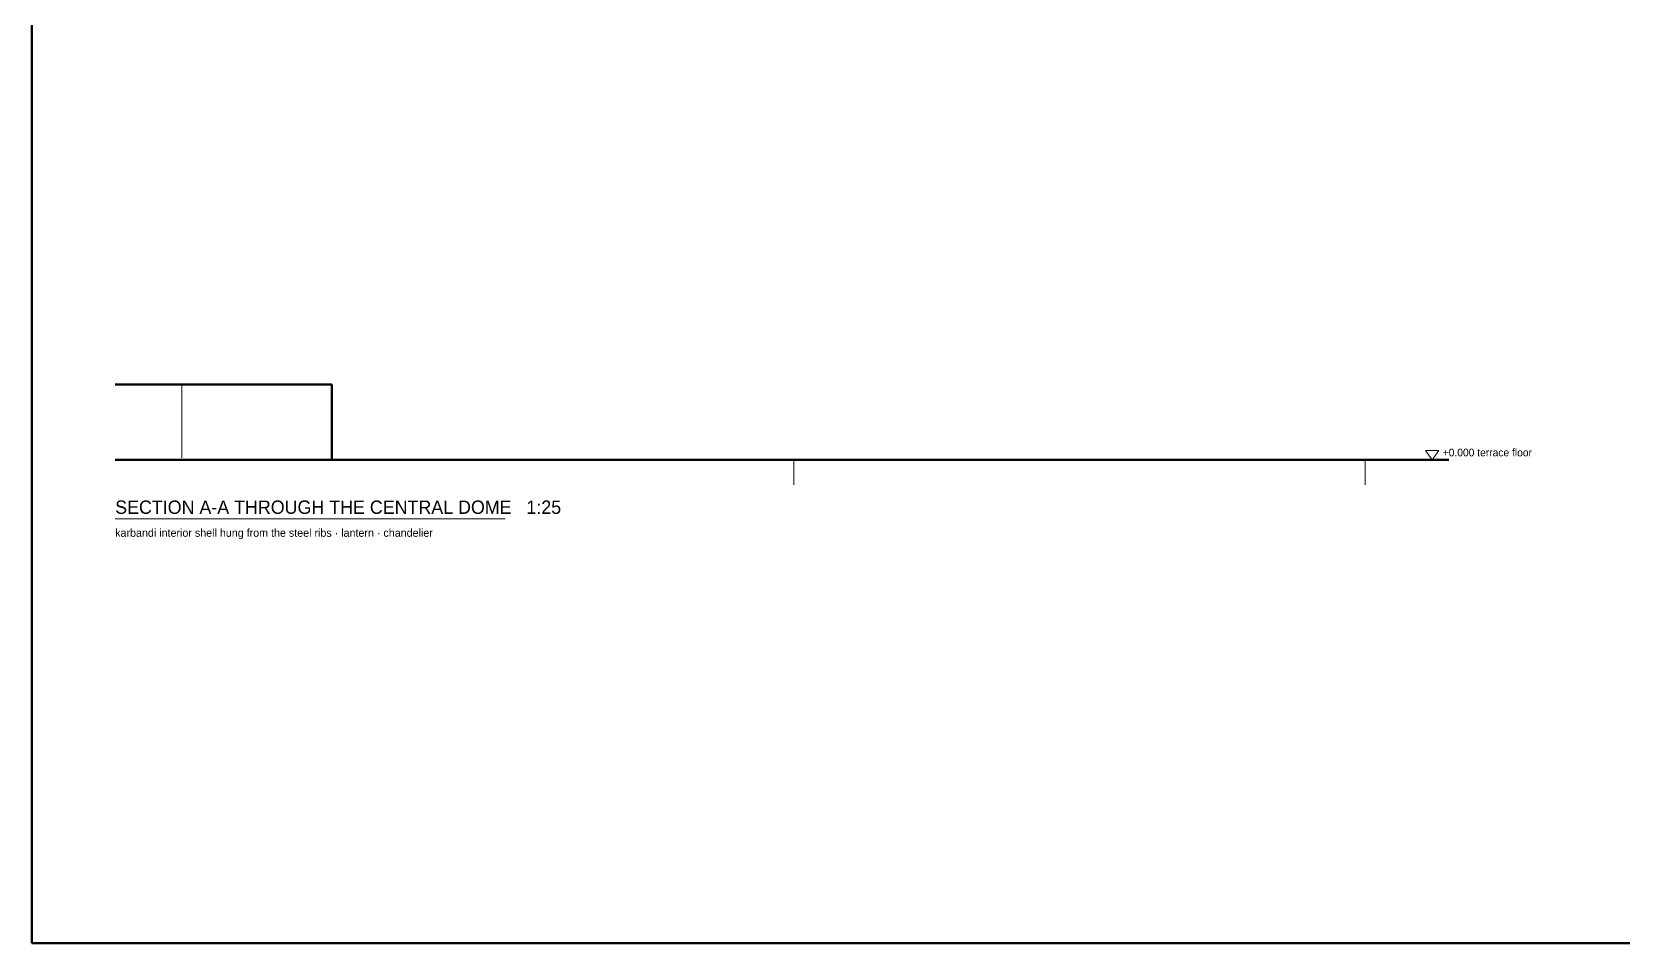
# Model space of a CAD drawing. Header units: metres. Extents: x 10 to 831, y 10 to 584.
# Drawn here: x 10 to 391.8, y 10 to 228.6 of the extents above; entities that cross this region are included whole.
import ezdxf

# ---------------------------------------------------------------- set-up
doc = ezdxf.new("R2010")
doc.units = ezdxf.units.M
for name, color, linetype, lineweight in [('CUT', 7, 'Continuous', 50), ('DIM', 1, 'Continuous', 13), ('FRAME', 7, 'Continuous', 50), ('TXT', 7, 'Continuous', 18), ('VIS', 8, 'Continuous', 13)]:
    doc.layers.add(name, color=color, linetype=linetype, lineweight=lineweight)

msp = doc.modelspace()

# ---------------------------------------------------------------- linework, layer by layer
at = {"layer": 'CUT'}
for p, q in [((69.4544, 144), (30, 144)), ((82, 144), (69.4544, 144)), ((82, 126), (82, 144)), ((30, 126), (69.4544, 126)), ((87.8252, 126), (30, 126)), ((69.4544, 126), (82, 126)), ((131.4348, 126), (87.8252, 126)), ((338.616, 126), (131.4348, 126)), ((350, 126), (338.616, 126))]:
    msp.add_line(p, q, dxfattribs=at)
at = {"layer": 'DIM'}
msp.add_line((334, 126), (346, 126), dxfattribs=at)
msp.add_lwpolyline([(344.4, 128.2), (347.6, 128.2), (346, 126), (344.4, 128.2)], dxfattribs=at)
at = {"layer": 'FRAME'}
msp.add_lwpolyline([(10, 10), (831, 10), (831, 584), (10, 584), (10, 10)], close=True, dxfattribs=at)
at = {"layer": 'TXT'}
msp.add_line((30, 111.8), (123.6, 111.8), dxfattribs=at)
at = {"layer": 'VIS'}
for p, q in [((30, 144), (45.8, 144)), ((69.4544, 144), (30, 144)), ((46, 144), (82, 144)), ((46, 126.4092), (46, 144)), ((82, 144), (69.4544, 144)), ((82, 144), (82, 126.2044)), ((82, 144), (82, 144)), ((82, 144), (82, 126)), ((30, 126), (69.4544, 126)), ((30, 126), (192.8, 126)), ((192.8, 126), (30, 126)), ((30, 126), (87.8252, 126)), ((82, 126), (69.4544, 126)), ((82, 126), (82, 126)), ((87.8252, 126), (131.4348, 126)), ((338.616, 126), (131.4348, 126)), ((192.8, 126), (329.928, 126)), ((192.8, 120), (192.8, 126)), ((329.928, 126), (192.8, 126)), ((192.8, 126), (192.932, 126)), ((192.8, 120), (192.8, 126)), ((329.928, 120), (329.928, 126)), ((329.928, 120), (329.928, 126)), ((329.928, 126), (350, 126)), ((350, 126), (338.616, 126))]:
    msp.add_line(p, q, dxfattribs=at)

# ---------------------------------------------------------------- texts
at = {"layer": 'DIM'}
msp.add_text('+0.000 terrace floor', height=1.84, dxfattribs=at).set_placement((348.5, 126.8))
at = {"layer": 'TXT'}
for s, height, p in [('SECTION A-A THROUGH THE CENTRAL DOME   1:25', 3.2, (30, 113)), ('karbandi interior shell hung from the steel ribs · lantern · chandelier', 1.92, (30, 107.5))]:
    msp.add_text(s, height=height, dxfattribs=at).set_placement(p)

doc.saveas('drawing.dxf')
